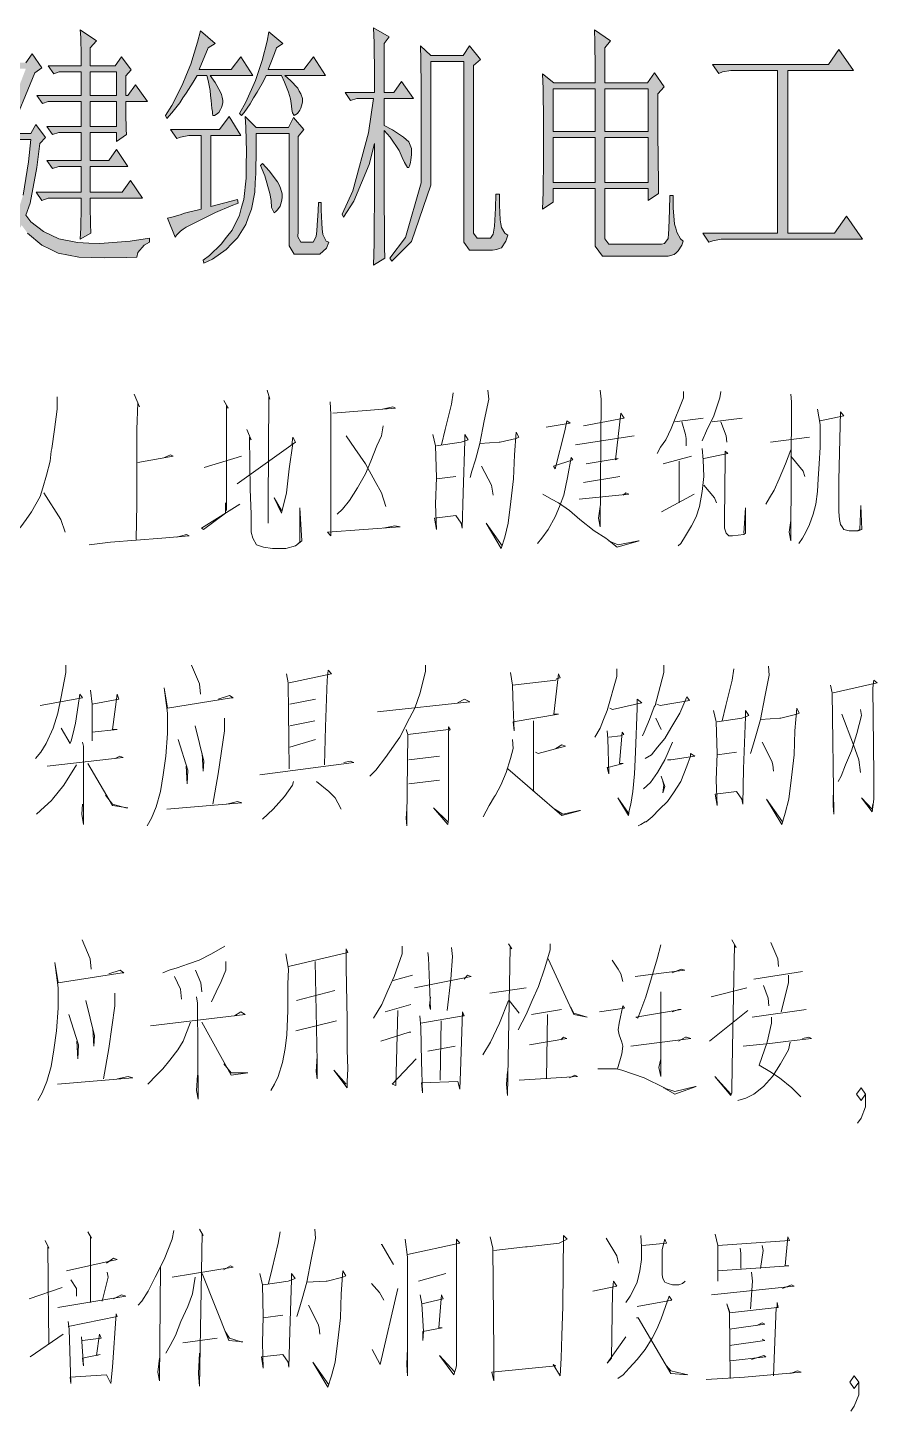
# Model space of a CAD drawing. Header units: millimetres. Extents: x 0 to 586, y 0 to 414.
# Drawn here: x 240.47 to 263.92, y 208.83 to 247.05 of the extents above; entities that cross this region are included whole.
import ezdxf

# ---------------------------------------------------------------- set-up
doc = ezdxf.new("R2010")
doc.units = ezdxf.units.MM

msp = doc.modelspace()

# ---------------------------------------------------------------- hatches: boundary and pattern name
h = msp.add_hatch(color=0)
h.paths.add_polyline_path([(243.17325, 245.004167), (243.17325, 244.686667), (243.183833, 244.235111), (243.194417, 244.097528), (242.922778, 243.9035), (242.922778, 244.150444), (242.192528, 244.150444), (242.192528, 243.381389), (242.711111, 243.381389), (242.922778, 243.684778), (243.233222, 243.215583), (242.192528, 243.215583), (242.192528, 242.499444), (243.078, 242.499444), (243.310833, 242.827528), (243.638917, 242.333639), (242.192528, 242.333639), (242.192528, 242.111389), (242.199583, 241.631611), (242.210167, 241.370556), (241.920889, 241.20475), (241.931472, 241.52225), (241.942056, 242.086694), (241.942056, 242.333639), (241.035417, 242.333639), (240.862556, 242.277194), (240.707333, 242.499444), (241.942056, 242.499444), (241.942056, 243.215583), (241.324694, 243.215583), (241.151833, 243.159139), (240.996611, 243.381389), (241.942056, 243.381389), (241.942056, 244.150444), (241.324694, 244.150444), (241.151833, 244.097528), (240.996611, 244.31625), (241.942056, 244.31625), (241.942056, 245.004167), (241.035417, 245.004167), (240.880194, 244.95125), (240.724972, 245.169972), (241.942056, 245.169972), (241.942056, 245.829667), (241.342333, 245.829667), (241.190639, 245.773222), (241.035417, 245.991944), (241.942056, 245.991944), (241.942056, 246.281222), (241.931472, 246.778639), (241.920889, 246.986778), (242.365389, 246.683389), (242.192528, 246.489361), (242.192528, 245.991944), (242.883972, 245.991944), (243.060361, 246.242417), (243.328472, 245.882583), (243.17325, 245.720306), (243.17325, 245.169972), (243.233222, 245.169972), (243.444889, 245.469833), (243.772972, 245.004167)])
h.paths.add_polyline_path([(242.192528, 245.004167), (242.192528, 244.31625), (242.922778, 244.31625), (242.922778, 245.004167)])
h.paths.add_polyline_path([(242.192528, 245.829667), (242.192528, 245.169972), (242.922778, 245.169972), (242.922778, 245.829667)])
h = msp.add_hatch(color=0)
h.dxf.hatch_style = 2
h.paths.add_polyline_path([(245.237, 246.962083), (245.642694, 246.605778), (245.448667, 246.492889), (245.198194, 245.889639), (246.083667, 245.889639), (246.355306, 246.245944), (246.683389, 245.723833), (245.508639, 245.723833), (245.642694, 245.533333), (245.794389, 245.26875), (245.815556, 245.201722), (245.833194, 245.131167), (245.854361, 245.035917), (245.854361, 245.007694), (245.854361, 244.979472), (245.833194, 244.898333), (245.815556, 244.841889), (245.794389, 244.788972), (245.741472, 244.704306), (245.709722, 244.679611), (245.674444, 244.651389), (245.621528, 244.623167), (245.603889, 244.623167), (245.582722, 244.623167), (245.565083, 244.679611), (245.565083, 244.732528), (245.5545, 244.817194), (245.529806, 245.035917), (245.515694, 245.1735), (245.501583, 245.311083), (245.448667, 245.58625), (245.409861, 245.723833), (245.14175, 245.723833), (245.035917, 245.543917), (244.841889, 245.237), (244.753694, 245.106472), (244.669028, 244.972417), (244.446778, 244.690194), (244.312722, 244.542028), (244.273917, 244.623167), (244.446778, 244.898333), (244.736056, 245.462778), (244.852472, 245.752056), (244.968889, 246.041333), (245.159389, 246.644583)])
h = msp.add_hatch(color=0)
h.dxf.hatch_style = 2
h.paths.add_polyline_path([(247.124361, 246.933861), (247.512417, 246.605778), (247.339556, 246.492889), (247.279583, 246.330611), (247.163167, 246.027222), (247.106722, 245.889639), (248.090972, 245.889639), (248.359083, 246.245944), (248.687167, 245.723833), (247.568861, 245.723833), (247.724083, 245.58625), (247.921639, 245.374583), (247.963972, 245.296972), (248.006306, 245.222889), (248.052167, 245.092361), (248.052167, 245.035917), (248.052167, 244.993583), (248.027472, 244.891278), (248.002778, 244.827778), (247.978083, 244.767806), (247.911056, 244.679611), (247.868722, 244.651389), (247.826389, 244.623167), (247.773472, 244.690194), (247.762889, 244.788972), (247.752306, 244.884222), (247.720556, 245.07825), (247.695861, 245.1735), (247.671167, 245.26875), (247.558278, 245.543917), (247.473611, 245.723833), (247.050278, 245.723833), (246.972667, 245.572139), (246.799806, 245.261694), (246.701028, 245.106472), (246.605778, 244.947722), (246.4435, 244.704306), (246.372944, 244.623167), (246.3165, 244.679611), (246.489361, 244.993583), (246.753944, 245.58625), (246.845667, 245.861417), (246.937389, 246.136583), (247.0785, 246.672806)])
h = msp.add_hatch(color=0)
h.dxf.hatch_style = 2
h.paths.add_polyline_path([(250.306417, 244.206889), (250.306417, 242.746389), (250.317, 240.986028), (250.324056, 240.682639), (250.017139, 240.488611), (250.027722, 241.095389), (250.038306, 242.774611), (250.038306, 243.850583), (249.893667, 243.272028), (249.466806, 242.2525), (249.188111, 241.811528), (249.149306, 241.892667), (249.438583, 242.541778), (249.8725, 244.139861), (250.017139, 245.088833), (249.555, 245.088833), (249.382139, 245.032389), (249.226917, 245.254639), (250.038306, 245.254639), (250.038306, 245.734417), (250.027722, 246.630472), (250.017139, 247.04675), (250.440472, 246.796278), (250.306417, 246.605778), (250.306417, 245.254639), (250.578056, 245.254639), (250.789722, 245.558028), (251.117806, 245.088833), (250.306417, 245.088833), (250.306417, 244.344472), (250.53925, 244.221), (250.842639, 244.026972), (250.913194, 243.959944), (250.987278, 243.889389), (251.057833, 243.713), (251.057833, 243.600111), (251.057833, 243.533083), (251.043722, 243.3955), (251.029611, 243.324944), (251.0155, 243.257917), (250.990806, 243.187361), (250.980222, 243.187361), (250.952, 243.187361), (250.863806, 243.324944), (250.807361, 243.462528), (250.722694, 243.656556), (250.468694, 244.026972)])
h = msp.add_hatch(color=0)
h.paths.add_polyline_path([(256.12725, 245.526278), (256.12725, 245.924917), (256.116667, 246.655167), (256.109611, 246.986778), (256.550583, 246.683389), (256.398889, 246.489361), (256.398889, 245.526278), (257.573639, 245.526278), (257.767667, 245.801444), (258.035778, 245.413389), (257.862917, 245.222889), (257.862917, 244.122222), (257.8735, 242.746389), (257.880556, 242.471222), (257.591278, 242.277194), (257.591278, 242.608806), (256.398889, 242.608806), (256.398889, 241.370556), (256.398889, 241.218861), (256.511778, 241.067167), (256.628194, 241.067167), (257.958167, 241.067167), (258.046361, 241.081278), (258.141611, 241.225917), (258.152194, 241.356444), (258.162778, 241.486972), (258.180417, 242.016139), (258.191, 242.414778), (258.28625, 242.414778), (258.28625, 242.072583), (258.321528, 241.6175), (258.353278, 241.508139), (258.388556, 241.39525), (258.487333, 241.218861), (258.557889, 241.148306), (258.519083, 241.038944), (258.420306, 240.880194), (258.363861, 240.830806), (258.307417, 240.784944), (258.141611, 240.735556), (258.035778, 240.735556), (256.532944, 240.735556), (256.328333, 240.735556), (256.12725, 241.010722), (256.12725, 241.285889), (256.12725, 242.608806), (254.970139, 242.608806), (254.970139, 242.224278), (254.680861, 242.03025), (254.691444, 242.499444), (254.702028, 243.462528), (254.702028, 243.956417), (254.702028, 244.450306), (254.691444, 245.360472), (254.680861, 245.773222), (254.991306, 245.526278)])
h.paths.add_polyline_path([(256.398889, 244.012861), (256.398889, 242.774611), (257.591278, 242.774611), (257.591278, 244.012861)])
h.paths.add_polyline_path([(254.970139, 244.012861), (254.970139, 242.774611), (256.12725, 242.774611), (256.12725, 244.012861)])
h.paths.add_polyline_path([(256.398889, 245.360472), (256.398889, 244.178667), (257.591278, 244.178667), (257.591278, 245.360472)])
h.paths.add_polyline_path([(254.970139, 245.360472), (254.970139, 244.178667), (256.12725, 244.178667), (256.12725, 245.360472)])
h = msp.add_hatch(color=0)
h.dxf.hatch_style = 2
h.paths.add_polyline_path([(251.597583, 246.108361), (251.597583, 243.713), (251.597583, 242.693472), (251.057833, 241.137722), (250.518083, 240.597972), (250.461639, 240.682639), (250.895556, 241.247083), (251.329472, 242.7605), (251.329472, 243.713), (251.329472, 245.035917), (251.329472, 245.406333), (251.318889, 246.164806), (251.308306, 246.549333), (251.597583, 246.274167), (252.483056, 246.274167), (252.659444, 246.549333), (252.966361, 246.164806), (252.772333, 245.999), (252.772333, 241.508139), (252.772333, 241.370556), (252.871111, 241.232972), (252.966361, 241.232972), (253.199194, 241.232972), (253.245056, 241.232972), (253.312083, 241.342333), (253.33325, 241.455222), (253.350889, 241.564583), (253.382639, 242.058472), (253.389694, 242.446528), (253.488472, 242.446528), (253.488472, 242.143139), (253.506111, 241.737444), (253.52375, 241.631611), (253.544917, 241.529306), (253.640167, 241.370556), (253.717778, 241.317639), (253.661333, 241.151833), (253.541389, 240.964861), (253.477889, 240.943694), (253.414389, 240.922528), (253.294444, 240.904889), (253.238, 240.904889), (252.832306, 240.904889), (252.6665, 240.904889), (252.504222, 241.123611), (252.504222, 241.342333), (252.504222, 246.108361)])
h = msp.add_hatch(color=0)
h.dxf.hatch_style = 2
h.paths.add_polyline_path([(240.802583, 243.850583), (240.724972, 243.187361), (240.534472, 242.199583), (240.418056, 241.867972), (240.552111, 241.688056), (240.901361, 241.412889), (241.113028, 241.317639), (241.324694, 241.218861), (241.843278, 241.1095), (242.153722, 241.095389), (242.460639, 241.081278), (243.30025, 241.151833), (243.829417, 241.232972), (243.829417, 241.123611), (243.684778, 241.042472), (243.511917, 240.834333), (243.483694, 240.710861), (243.205, 240.69675), (242.577056, 240.689694), (242.231333, 240.69675), (241.882083, 240.703806), (241.310583, 240.820222), (241.084806, 240.933111), (240.8555, 241.042472), (240.467444, 241.370556), (240.301639, 241.592806), (240.157, 241.33175), (239.705444, 240.820222), (239.395, 240.573278), (239.359722, 240.654417), (239.599611, 240.890778), (240.005306, 241.469333), (240.167583, 241.811528), (240.012361, 242.129028), (239.783056, 242.831056), (239.705444, 243.215583), (239.783056, 243.272028), (239.878306, 242.940417), (240.111139, 242.361861), (240.245194, 242.114917), (240.340444, 242.418306), (240.495667, 243.339056), (240.552111, 243.959944), (239.955917, 243.959944), (239.800694, 243.713), (239.550222, 244.069306), (239.761889, 244.206889), (240.418056, 245.910806), (239.74425, 245.910806), (239.571389, 245.857889), (239.416167, 246.076611), (240.418056, 246.076611), (240.590917, 246.323556), (240.862556, 245.939028), (240.668528, 245.801444), (239.973556, 244.12575), (240.552111, 244.12575), (240.689694, 244.372694), (240.957806, 244.016389)])
h = msp.add_hatch(color=0)
h.dxf.hatch_style = 2
h.paths.add_polyline_path([(259.36575, 246.027222), (262.565444, 246.027222), (262.854722, 246.439972), (263.260417, 245.861417), (261.447139, 245.861417), (261.447139, 241.370556), (262.738306, 241.370556), (263.066389, 241.836222), (263.510889, 241.20475), (259.732639, 241.20475), (259.605639, 241.20475), (259.376333, 241.162417), (259.2705, 241.120083), (259.097639, 241.370556), (261.157861, 241.370556), (261.157861, 245.861417), (260.00075, 245.861417), (259.877278, 245.861417), (259.644444, 245.822611), (259.538611, 245.780278)])
h = msp.add_hatch(color=0)
h.dxf.hatch_style = 2
h.paths.add_polyline_path([(244.407972, 244.235111), (245.759111, 244.235111), (246.027222, 244.591417), (246.355306, 244.069306), (245.526278, 244.069306), (245.526278, 242.111389), (246.260056, 242.305417), (246.277694, 242.196056), (246.083667, 242.1255), (245.64975, 241.942056), (245.409861, 241.825639), (245.169972, 241.705694), (244.845417, 241.536361), (244.764278, 241.479917), (244.683139, 241.423472), (244.573778, 241.314111), (244.542028, 241.261194), (244.330361, 241.783306), (244.446778, 241.811528), (244.679611, 241.878556), (244.7925, 241.920889), (244.908917, 241.949111), (245.14175, 242.002028), (245.254639, 242.03025), (245.254639, 244.069306), (245.042972, 244.069306), (244.9195, 244.069306), (244.686667, 244.026972), (244.580833, 243.984639)])
h = msp.add_hatch(color=0)
h.dxf.hatch_style = 2
h.paths.add_polyline_path([(245.314611, 240.626194), (245.487472, 240.749667), (245.812028, 241.067167), (245.960194, 241.257667), (246.108361, 241.451694), (246.3165, 241.864444), (246.372944, 242.086694), (246.432917, 242.305417), (246.496417, 242.891028), (246.499944, 243.254389), (246.503472, 243.621278), (246.489361, 244.288028), (246.471722, 244.591417), (246.778639, 244.288028), (247.664111, 244.288028), (247.801694, 244.563194), (248.090972, 244.231583), (247.93575, 244.041083), (247.93575, 241.423472), (247.925167, 241.271778), (248.002778, 241.120083), (248.090972, 241.120083), (248.281472, 241.120083), (248.3485, 241.120083), (248.433167, 241.278833), (248.447278, 241.437583), (248.461389, 241.596333), (248.486083, 241.987917), (248.493139, 242.22075), (248.57075, 242.22075), (248.57075, 242.016139), (248.584861, 241.64925), (248.598972, 241.4905), (248.616611, 241.335278), (248.708333, 241.148306), (248.782417, 241.120083), (248.715389, 240.954278), (248.531944, 240.788472), (248.419056, 240.788472), (247.953389, 240.788472), (247.819333, 240.788472), (247.685278, 241.024833), (247.685278, 241.257667), (247.685278, 244.122222), (246.778639, 244.122222), (246.778639, 243.695361), (246.764528, 243.0145), (246.750417, 242.7605), (246.736306, 242.5065), (246.644583, 242.037306), (246.566972, 241.822111), (246.489361, 241.610444), (246.260056, 241.240028), (246.104833, 241.081278), (245.949611, 240.922528), (245.565083, 240.654417), (245.33225, 240.545056)])
h = msp.add_hatch(color=0)
h.dxf.hatch_style = 2
h.paths.add_polyline_path([(246.9515, 243.296722), (247.134944, 243.088583), (247.360722, 242.79225), (247.406583, 242.704056), (247.448917, 242.615861), (247.49125, 242.457111), (247.49125, 242.386556), (247.49125, 242.344222), (247.473611, 242.241917), (247.452444, 242.181944), (247.434806, 242.118444), (247.367778, 242.016139), (247.318389, 241.973806), (247.269, 241.931472), (247.201972, 242.083167), (247.184333, 242.277194), (247.156111, 242.471222), (247.011472, 242.951), (246.895056, 243.240278)])

# ---------------------------------------------------------------- linework, layer by layer
at = {"color": 0, "lineweight": 0}
for points in [[(243.17325, 245.004167), (243.17325, 244.686667), (243.183833, 244.235111), (243.194417, 244.097528), (242.922778, 243.9035), (242.922778, 244.150444), (242.192528, 244.150444), (242.192528, 243.381389), (242.711111, 243.381389), (242.922778, 243.684778), (243.233222, 243.215583), (242.192528, 243.215583), (242.192528, 242.499444), (243.078, 242.499444), (243.310833, 242.827528), (243.638917, 242.333639), (242.192528, 242.333639), (242.192528, 242.111389), (242.199583, 241.631611), (242.210167, 241.370556), (241.920889, 241.20475), (241.931472, 241.52225), (241.942056, 242.086694), (241.942056, 242.333639), (241.035417, 242.333639), (240.862556, 242.277194), (240.707333, 242.499444), (241.942056, 242.499444), (241.942056, 243.215583), (241.324694, 243.215583), (241.151833, 243.159139), (240.996611, 243.381389), (241.942056, 243.381389), (241.942056, 244.150444), (241.324694, 244.150444), (241.151833, 244.097528), (240.996611, 244.31625), (241.942056, 244.31625), (241.942056, 245.004167), (241.035417, 245.004167), (240.880194, 244.95125), (240.724972, 245.169972), (241.942056, 245.169972), (241.942056, 245.829667), (241.342333, 245.829667), (241.190639, 245.773222), (241.035417, 245.991944), (241.942056, 245.991944), (241.942056, 246.281222), (241.931472, 246.778639), (241.920889, 246.986778), (242.365389, 246.683389), (242.192528, 246.489361), (242.192528, 245.991944), (242.883972, 245.991944), (243.060361, 246.242417), (243.328472, 245.882583), (243.17325, 245.720306), (243.17325, 245.169972), (243.233222, 245.169972), (243.444889, 245.469833), (243.772972, 245.004167)], [(245.237, 246.962083), (245.642694, 246.605778), (245.448667, 246.492889), (245.198194, 245.889639), (246.083667, 245.889639), (246.355306, 246.245944), (246.683389, 245.723833), (245.508639, 245.723833), (245.642694, 245.533333), (245.794389, 245.26875), (245.815556, 245.201722), (245.833194, 245.131167), (245.854361, 245.035917), (245.854361, 245.007694), (245.854361, 244.979472), (245.833194, 244.898333), (245.815556, 244.841889), (245.794389, 244.788972), (245.741472, 244.704306), (245.709722, 244.679611), (245.674444, 244.651389), (245.621528, 244.623167), (245.603889, 244.623167), (245.582722, 244.623167), (245.565083, 244.679611), (245.565083, 244.732528), (245.5545, 244.817194), (245.529806, 245.035917), (245.515694, 245.1735), (245.501583, 245.311083), (245.448667, 245.58625), (245.409861, 245.723833), (245.14175, 245.723833), (245.035917, 245.543917), (244.841889, 245.237), (244.753694, 245.106472), (244.669028, 244.972417), (244.446778, 244.690194), (244.312722, 244.542028), (244.273917, 244.623167), (244.446778, 244.898333), (244.736056, 245.462778), (244.852472, 245.752056), (244.968889, 246.041333), (245.159389, 246.644583)], [(247.124361, 246.933861), (247.512417, 246.605778), (247.339556, 246.492889), (247.279583, 246.330611), (247.163167, 246.027222), (247.106722, 245.889639), (248.090972, 245.889639), (248.359083, 246.245944), (248.687167, 245.723833), (247.568861, 245.723833), (247.724083, 245.58625), (247.921639, 245.374583), (247.963972, 245.296972), (248.006306, 245.222889), (248.052167, 245.092361), (248.052167, 245.035917), (248.052167, 244.993583), (248.027472, 244.891278), (248.002778, 244.827778), (247.978083, 244.767806), (247.911056, 244.679611), (247.868722, 244.651389), (247.826389, 244.623167), (247.773472, 244.690194), (247.762889, 244.788972), (247.752306, 244.884222), (247.720556, 245.07825), (247.695861, 245.1735), (247.671167, 245.26875), (247.558278, 245.543917), (247.473611, 245.723833), (247.050278, 245.723833), (246.972667, 245.572139), (246.799806, 245.261694), (246.701028, 245.106472), (246.605778, 244.947722), (246.4435, 244.704306), (246.372944, 244.623167), (246.3165, 244.679611), (246.489361, 244.993583), (246.753944, 245.58625), (246.845667, 245.861417), (246.937389, 246.136583), (247.0785, 246.672806)], [(250.306417, 244.206889), (250.306417, 242.746389), (250.317, 240.986028), (250.324056, 240.682639), (250.017139, 240.488611), (250.027722, 241.095389), (250.038306, 242.774611), (250.038306, 243.850583), (249.893667, 243.272028), (249.466806, 242.2525), (249.188111, 241.811528), (249.149306, 241.892667), (249.438583, 242.541778), (249.8725, 244.139861), (250.017139, 245.088833), (249.555, 245.088833), (249.382139, 245.032389), (249.226917, 245.254639), (250.038306, 245.254639), (250.038306, 245.734417), (250.027722, 246.630472), (250.017139, 247.04675), (250.440472, 246.796278), (250.306417, 246.605778), (250.306417, 245.254639), (250.578056, 245.254639), (250.789722, 245.558028), (251.117806, 245.088833), (250.306417, 245.088833), (250.306417, 244.344472), (250.53925, 244.221), (250.842639, 244.026972), (250.913194, 243.959944), (250.987278, 243.889389), (251.057833, 243.713), (251.057833, 243.600111), (251.057833, 243.533083), (251.043722, 243.3955), (251.029611, 243.324944), (251.0155, 243.257917), (250.990806, 243.187361), (250.980222, 243.187361), (250.952, 243.187361), (250.863806, 243.324944), (250.807361, 243.462528), (250.722694, 243.656556), (250.468694, 244.026972)], [(256.12725, 245.526278), (256.12725, 245.924917), (256.116667, 246.655167), (256.109611, 246.986778), (256.550583, 246.683389), (256.398889, 246.489361), (256.398889, 245.526278), (257.573639, 245.526278), (257.767667, 245.801444), (258.035778, 245.413389), (257.862917, 245.222889), (257.862917, 244.122222), (257.8735, 242.746389), (257.880556, 242.471222), (257.591278, 242.277194), (257.591278, 242.608806), (256.398889, 242.608806), (256.398889, 241.370556), (256.398889, 241.218861), (256.511778, 241.067167), (256.628194, 241.067167), (257.958167, 241.067167), (258.046361, 241.081278), (258.141611, 241.225917), (258.152194, 241.356444), (258.162778, 241.486972), (258.180417, 242.016139), (258.191, 242.414778), (258.28625, 242.414778), (258.28625, 242.072583), (258.321528, 241.6175), (258.353278, 241.508139), (258.388556, 241.39525), (258.487333, 241.218861), (258.557889, 241.148306), (258.519083, 241.038944), (258.420306, 240.880194), (258.363861, 240.830806), (258.307417, 240.784944), (258.141611, 240.735556), (258.035778, 240.735556), (256.532944, 240.735556), (256.328333, 240.735556), (256.12725, 241.010722), (256.12725, 241.285889), (256.12725, 242.608806), (254.970139, 242.608806), (254.970139, 242.224278), (254.680861, 242.03025), (254.691444, 242.499444), (254.702028, 243.462528), (254.702028, 243.956417), (254.702028, 244.450306), (254.691444, 245.360472), (254.680861, 245.773222), (254.991306, 245.526278)], [(251.597583, 246.108361), (251.597583, 243.713), (251.597583, 242.693472), (251.057833, 241.137722), (250.518083, 240.597972), (250.461639, 240.682639), (250.895556, 241.247083), (251.329472, 242.7605), (251.329472, 243.713), (251.329472, 245.035917), (251.329472, 245.406333), (251.318889, 246.164806), (251.308306, 246.549333), (251.597583, 246.274167), (252.483056, 246.274167), (252.659444, 246.549333), (252.966361, 246.164806), (252.772333, 245.999), (252.772333, 241.508139), (252.772333, 241.370556), (252.871111, 241.232972), (252.966361, 241.232972), (253.199194, 241.232972), (253.245056, 241.232972), (253.312083, 241.342333), (253.33325, 241.455222), (253.350889, 241.564583), (253.382639, 242.058472), (253.389694, 242.446528), (253.488472, 242.446528), (253.488472, 242.143139), (253.506111, 241.737444), (253.52375, 241.631611), (253.544917, 241.529306), (253.640167, 241.370556), (253.717778, 241.317639), (253.661333, 241.151833), (253.541389, 240.964861), (253.477889, 240.943694), (253.414389, 240.922528), (253.294444, 240.904889), (253.238, 240.904889), (252.832306, 240.904889), (252.6665, 240.904889), (252.504222, 241.123611), (252.504222, 241.342333), (252.504222, 246.108361)], [(259.36575, 246.027222), (262.565444, 246.027222), (262.854722, 246.439972), (263.260417, 245.861417), (261.447139, 245.861417), (261.447139, 241.370556), (262.738306, 241.370556), (263.066389, 241.836222), (263.510889, 241.20475), (259.732639, 241.20475), (259.605639, 241.20475), (259.376333, 241.162417), (259.2705, 241.120083), (259.097639, 241.370556), (261.157861, 241.370556), (261.157861, 245.861417), (260.00075, 245.861417), (259.877278, 245.861417), (259.644444, 245.822611), (259.538611, 245.780278)], [(242.192528, 245.829667), (242.192528, 245.169972), (242.922778, 245.169972), (242.922778, 245.829667)], [(254.970139, 245.360472), (254.970139, 244.178667), (256.12725, 244.178667), (256.12725, 245.360472)], [(256.398889, 245.360472), (256.398889, 244.178667), (257.591278, 244.178667), (257.591278, 245.360472)], [(242.192528, 245.004167), (242.192528, 244.31625), (242.922778, 244.31625), (242.922778, 245.004167)], [(244.407972, 244.235111), (245.759111, 244.235111), (246.027222, 244.591417), (246.355306, 244.069306), (245.526278, 244.069306), (245.526278, 242.111389), (246.260056, 242.305417), (246.277694, 242.196056), (246.083667, 242.1255), (245.64975, 241.942056), (245.409861, 241.825639), (245.169972, 241.705694), (244.845417, 241.536361), (244.764278, 241.479917), (244.683139, 241.423472), (244.573778, 241.314111), (244.542028, 241.261194), (244.330361, 241.783306), (244.446778, 241.811528), (244.679611, 241.878556), (244.7925, 241.920889), (244.908917, 241.949111), (245.14175, 242.002028), (245.254639, 242.03025), (245.254639, 244.069306), (245.042972, 244.069306), (244.9195, 244.069306), (244.686667, 244.026972), (244.580833, 243.984639)], [(245.314611, 240.626194), (245.487472, 240.749667), (245.812028, 241.067167), (245.960194, 241.257667), (246.108361, 241.451694), (246.3165, 241.864444), (246.372944, 242.086694), (246.432917, 242.305417), (246.496417, 242.891028), (246.499944, 243.254389), (246.503472, 243.621278), (246.489361, 244.288028), (246.471722, 244.591417), (246.778639, 244.288028), (247.664111, 244.288028), (247.801694, 244.563194), (248.090972, 244.231583), (247.93575, 244.041083), (247.93575, 241.423472), (247.925167, 241.271778), (248.002778, 241.120083), (248.090972, 241.120083), (248.281472, 241.120083), (248.3485, 241.120083), (248.433167, 241.278833), (248.447278, 241.437583), (248.461389, 241.596333), (248.486083, 241.987917), (248.493139, 242.22075), (248.57075, 242.22075), (248.57075, 242.016139), (248.584861, 241.64925), (248.598972, 241.4905), (248.616611, 241.335278), (248.708333, 241.148306), (248.782417, 241.120083), (248.715389, 240.954278), (248.531944, 240.788472), (248.419056, 240.788472), (247.953389, 240.788472), (247.819333, 240.788472), (247.685278, 241.024833), (247.685278, 241.257667), (247.685278, 244.122222), (246.778639, 244.122222), (246.778639, 243.695361), (246.764528, 243.0145), (246.750417, 242.7605), (246.736306, 242.5065), (246.644583, 242.037306), (246.566972, 241.822111), (246.489361, 241.610444), (246.260056, 241.240028), (246.104833, 241.081278), (245.949611, 240.922528), (245.565083, 240.654417), (245.33225, 240.545056)], [(254.970139, 244.012861), (254.970139, 242.774611), (256.12725, 242.774611), (256.12725, 244.012861)], [(256.398889, 244.012861), (256.398889, 242.774611), (257.591278, 242.774611), (257.591278, 244.012861)], [(246.9515, 243.296722), (247.134944, 243.088583), (247.360722, 242.79225), (247.406583, 242.704056), (247.448917, 242.615861), (247.49125, 242.457111), (247.49125, 242.386556), (247.49125, 242.344222), (247.473611, 242.241917), (247.452444, 242.181944), (247.434806, 242.118444), (247.367778, 242.016139), (247.318389, 241.973806), (247.269, 241.931472), (247.201972, 242.083167), (247.184333, 242.277194), (247.156111, 242.471222), (247.011472, 242.951), (246.895056, 243.240278)]]:
    msp.add_lwpolyline(points, close=True, dxfattribs=at)
for points in [[(240.418056, 246.076611), (240.590917, 246.323556), (240.862556, 245.939028), (240.668528, 245.801444), (239.973556, 244.12575), (240.552111, 244.12575), (240.689694, 244.372694), (240.957806, 244.016389), (240.802583, 243.850583), (240.724972, 243.187361), (240.534472, 242.199583), (240.418056, 241.867972), (240.552111, 241.688056), (240.901361, 241.412889), (241.113028, 241.317639), (241.324694, 241.218861), (241.843278, 241.1095), (242.153722, 241.095389), (242.460639, 241.081278), (243.30025, 241.151833), (243.829417, 241.232972), (243.829417, 241.123611), (243.684778, 241.042472), (243.511917, 240.834333), (243.483694, 240.710861), (243.205, 240.69675), (242.577056, 240.689694), (242.231333, 240.69675), (241.882083, 240.703806), (241.310583, 240.820222), (241.084806, 240.933111), (240.8555, 241.042472), (240.467444, 241.370556)], [(240.340444, 242.418306), (240.495667, 243.339056), (240.552111, 243.959944), (239.955917, 243.959944)], [(247.0785, 237.031389), (247.152583, 236.784444), (247.127889, 236.855), (247.103194, 233.884611), (247.103194, 233.3625), (247.103194, 233.782306)], [(252.214944, 236.960833), (252.165556, 236.646861), (251.992694, 235.948361), (251.893917, 235.528556)], [(253.167444, 237.031389), (253.192139, 236.784444), (253.068667, 236.191778), (252.945194, 235.563833), (252.82525, 235.10875), (252.726472, 234.794778), (252.677083, 234.618389)], [(256.271889, 237.031389), (256.296583, 236.784444), (256.271889, 233.256667), (256.2225, 233.500083), (256.271889, 233.817583)], [(258.572, 236.996111), (258.572, 236.819722), (258.229806, 235.980111), (258.081639, 235.666139), (257.937, 235.458), (257.838222, 235.281611)], [(259.598583, 236.996111), (259.573889, 236.819722), (259.401028, 236.329361), (259.207, 235.913083), (259.083528, 235.630861)], [(241.282361, 236.855), (241.282361, 236.576306), (241.282361, 236.50575), (241.208278, 235.948361), (241.134194, 235.422722), (241.113028, 235.352167), (241.088333, 235.073472), (240.989556, 234.688944), (240.890778, 234.339694), (240.816694, 234.096278), (240.69675, 233.884611), (240.573278, 233.676472), (240.425111, 233.464806), (240.280472, 233.256667), (240.132306, 233.115556), (239.962972, 232.977972), (239.8395, 232.836861)], [(243.409611, 236.925556), (243.557778, 236.576306), (243.508389, 236.682139), (243.483694, 235.948361), (243.483694, 233.884611), (243.459, 232.907417)], [(245.879056, 236.749167), (246.002528, 236.541028), (245.953139, 236.611583), (245.953139, 233.71175), (245.928444, 233.919889), (245.928444, 233.641194), (245.318139, 233.186111), (245.26875, 233.221389), (246.320028, 233.884611)], [(248.814167, 236.713889), (248.838861, 236.364639), (248.838861, 233.01325), (248.740083, 233.115556), (250.747389, 233.256667), (250.599222, 233.291944), (250.281722, 233.221389)], [(248.88825, 236.399917), (250.623917, 236.541028), (250.549833, 236.576306), (250.257028, 236.50575)], [(261.531806, 236.925556), (261.552972, 236.713889), (261.531806, 232.872139), (261.482417, 233.115556), (261.531806, 233.433056)], [(254.779639, 236.015389), (255.442861, 236.121222), (255.344083, 236.191778), (255.294694, 235.913083), (255.026583, 234.865333), (254.977194, 234.932361), (255.513417, 235.10875), (255.464028, 235.179306), (255.368778, 234.618389), (255.27, 234.131556), (255.146528, 233.817583), (255.026583, 233.535361), (254.829028, 233.186111), (254.659694, 232.942694), (254.536222, 232.801583)], [(255.80975, 236.050667), (256.931583, 236.262333), (256.836333, 236.399917), (256.688167, 235.10875), (256.76225, 235.144028), (255.880306, 235.002917)], [(258.325056, 236.1565), (259.108222, 236.262333)], [(259.355167, 236.1565), (260.184194, 236.262333)], [(262.265583, 236.50575), (262.336139, 236.085944), (262.336139, 235.458), (262.311444, 235.002917), (262.28675, 234.583111), (262.265583, 234.233861), (262.216194, 233.884611), (262.142111, 233.605917), (262.043333, 233.327222), (261.944556, 233.115556), (261.849306, 232.942694), (261.750528, 232.801583)], [(262.336139, 236.191778), (262.995833, 236.329361), (262.900583, 236.435194), (262.851194, 234.547833), (262.851194, 234.131556), (262.851194, 233.676472), (262.875889, 233.464806), (262.900583, 233.327222), (262.949972, 233.256667), (262.995833, 233.186111), (263.144, 233.150833), (263.387417, 233.150833), (263.486194, 233.186111), (263.4615, 233.849333), (263.436806, 233.186111), (263.362722, 233.150833)], [(246.514056, 235.948361), (246.637528, 235.666139), (246.588139, 235.736694), (246.612833, 234.304417), (246.637528, 233.605917), (246.637528, 233.115556), (246.686917, 232.942694), (246.785694, 232.766306), (246.979722, 232.699278), (247.223139, 232.664), (247.590028, 232.664), (247.861667, 232.734556), (248.031, 232.872139), (247.981611, 233.782306), (247.981611, 232.836861), (247.932222, 232.801583)], [(250.281722, 236.050667), (250.232333, 235.771972), (250.108861, 235.493278), (249.939528, 235.073472), (249.791361, 234.724222), (249.572639, 234.339694), (249.353917, 233.990444), (249.156361, 233.747028), (249.008194, 233.605917)], [(251.6505, 235.80725), (251.724583, 235.493278), (251.749278, 234.618389), (251.724583, 233.884611), (251.749278, 233.186111), (251.699889, 233.500083), (252.2855, 233.570639), (252.433667, 233.3625), (252.458361, 233.221389), (252.483056, 234.198583), (252.532444, 235.630861), (252.532444, 235.80725), (252.627694, 235.666139), (252.433667, 235.599111), (251.749278, 235.493278)], [(252.945194, 235.563833), (253.484944, 235.599111), (253.509639, 235.599111), (253.950611, 235.701417), (254.021167, 235.736694), (253.950611, 235.877806), (253.901222, 235.249861), (253.876528, 234.583111), (253.802444, 233.955167), (253.728361, 233.3625), (253.633111, 232.977972), (253.534333, 232.664), (253.118056, 233.3625), (253.559028, 232.734556)], [(258.522611, 236.1565), (258.621389, 235.80725), (258.646083, 235.701417), (258.646083, 235.493278)], [(259.598583, 236.1565), (259.74675, 235.771972), (259.767917, 235.599111)], [(246.245944, 234.445528), (247.861667, 235.599111), (247.787583, 235.736694), (247.762889, 235.528556), (247.787583, 235.563833), (247.688806, 234.865333), (247.614722, 234.198583), (247.494778, 233.71175), (247.470083, 233.641194), (247.272528, 234.061), (247.470083, 233.71175)], [(249.255139, 235.771972), (249.498556, 235.422722), (249.791361, 235.002917), (250.063, 234.516083), (250.232333, 234.198583), (250.355806, 233.817583)], [(255.5875, 235.528556), (257.203222, 235.771972)], [(259.083528, 235.422722), (259.108222, 235.10875), (259.132917, 234.653667), (259.083528, 234.233861), (259.012972, 233.817583), (258.914194, 233.535361), (258.790722, 233.291944), (258.621389, 233.01325), (258.497917, 232.801583), (258.423833, 232.734556)], [(260.967361, 235.599111), (262.043333, 235.736694)], [(243.508389, 235.038194), (244.485583, 235.214583), (244.4115, 235.249861), (244.242167, 235.179306)], [(245.342833, 234.897083), (246.369417, 235.214583)], [(258.007556, 235.002917), (258.790722, 235.214583)], [(258.448528, 235.073472), (258.448528, 233.919889)], [(259.132917, 235.144028), (259.792611, 235.281611), (259.722056, 235.352167), (259.722056, 235.144028), (259.697361, 233.464806), (259.697361, 233.221389), (259.74675, 233.083806), (259.817306, 233.01325), (259.916083, 233.01325), (260.233583, 233.048528), (260.282972, 233.083806), (260.282972, 233.782306), (260.233583, 233.083806)], [(261.531806, 235.387444), (261.383639, 235.002917), (261.210778, 234.583111), (261.066139, 234.269139), (260.942667, 234.061), (260.843889, 233.884611)], [(261.531806, 235.214583), (261.874, 234.794778), (261.919861, 234.653667)], [(251.749278, 234.583111), (252.2855, 234.653667)], [(252.994583, 234.932361), (253.266222, 234.41025), (253.290917, 234.304417), (253.312083, 234.131556)], [(255.80975, 234.480806), (256.811639, 234.653667)], [(259.132917, 234.41025), (259.425722, 234.061), (259.475111, 233.919889)], [(241.501083, 233.115556), (241.381139, 233.464806), (240.915472, 234.198583)], [(254.684389, 234.166833), (254.927806, 234.025722), (255.121833, 233.919889), (255.418167, 233.71175), (255.710972, 233.464806), (256.102556, 233.150833), (256.420056, 232.942694), (256.469444, 232.907417), (256.737556, 232.699278), (257.347861, 232.872139), (257.323167, 232.872139), (256.76225, 232.766306), (256.494139, 232.872139)], [(255.686278, 234.025722), (257.055056, 234.166833), (256.980972, 234.198583), (256.906889, 234.131556)], [(257.961694, 233.676472), (258.864806, 234.166833)], [(242.164306, 232.766306), (242.749917, 232.836861), (244.168083, 232.942694), (244.926556, 233.01325), (244.852472, 233.048528), (244.584361, 232.977972)], [(241.518722, 229.443139), (241.518722, 229.235), (241.39525, 228.56825), (241.3, 228.116694), (241.176528, 227.696889), (240.978972, 227.277083), (240.834333, 227.033667), (240.686167, 226.857278)], [(244.990056, 229.443139), (245.212306, 228.921028), (245.237, 228.638806)], [(247.68175, 228.952778), (248.852972, 229.199722), (248.757722, 229.302028), (248.733028, 229.023333), (248.683639, 227.732167), (248.658944, 226.684417)], [(251.445889, 229.443139), (251.445889, 229.270278), (251.30125, 228.674083), (251.153083, 228.254278), (251.004917, 227.975583), (250.736806, 227.453472), (250.345222, 226.892556), (250.077111, 226.543306), (249.907778, 226.370444)], [(256.726972, 229.337306), (256.726972, 229.129167), (256.458861, 228.18725), (256.360083, 227.940306), (256.264833, 227.696889), (256.116667, 227.453472)], [(258.025194, 229.443139), (258.025194, 229.235), (257.877028, 228.674083), (257.781778, 228.324833), (257.757083, 228.289556), (257.633611, 227.940306), (257.485444, 227.591056), (257.436056, 227.48875)], [(259.954889, 229.337306), (259.909028, 229.023333), (259.736167, 228.324833), (259.637389, 227.905028)], [(260.910917, 229.407861), (260.935611, 229.164444), (260.812139, 228.56825), (260.688667, 227.940306), (260.568722, 227.48875), (260.469944, 227.17125), (260.420556, 226.998389)], [(247.607667, 229.199722), (247.657056, 228.952778), (247.68175, 226.578583)], [(253.795389, 229.235), (253.844778, 228.88575), (253.865944, 228.289556), (253.890639, 227.626333), (253.865944, 227.86975), (255.114778, 228.081417), (254.991306, 228.081417), (255.114778, 229.199722), (255.164167, 229.093889), (255.065389, 229.058611), (255.040694, 229.023333), (253.844778, 228.88575)], [(262.695972, 228.674083), (263.916583, 228.952778), (263.821333, 229.023333), (263.796639, 228.815194), (263.821333, 226.405722), (263.821333, 226.299889), (263.821333, 226.088222), (263.821333, 225.738972), (263.796639, 225.530833), (263.771944, 225.389722), (263.479139, 225.77425), (263.771944, 225.460278), (263.796639, 225.601389)], [(240.809639, 228.324833), (241.984389, 228.5365), (241.910306, 228.638806), (241.860917, 228.324833), (241.786833, 227.838), (241.71275, 227.5205), (241.666889, 227.347639), (241.642194, 227.277083), (241.39525, 227.696889)], [(242.203111, 228.744639), (242.2525, 228.360111), (242.2525, 227.347639), (242.2525, 227.591056), (242.936889, 227.661611), (242.813417, 227.661611), (242.936889, 228.638806), (242.986278, 228.501222), (242.2525, 228.360111)], [(245.723833, 228.501222), (246.041333, 228.603528), (246.140111, 228.5365), (246.090722, 228.5365), (244.330361, 228.254278), (244.231583, 228.815194), (244.330361, 228.116694), (244.330361, 227.555778), (244.280972, 226.927833), (244.206889, 226.405722), (244.136333, 225.950639), (244.012861, 225.530833), (243.889389, 225.216861), (243.769444, 225.005194)], [(257.827639, 228.360111), (257.926417, 228.324833), (258.734278, 228.465944), (258.660194, 228.56825), (258.466167, 228.116694), (258.219222, 227.696889), (258.049889, 227.418194), (257.852333, 227.17125), (257.683, 226.963111), (257.510139, 226.857278)], [(262.621889, 228.88575), (262.671278, 228.674083), (262.720667, 225.322694), (262.695972, 225.566111), (262.695972, 225.844806)], [(248.415528, 228.501222), (247.706444, 228.360111)], [(250.1265, 228.151972), (252.670028, 228.430667), (252.521861, 228.501222)], [(252.521861, 228.501222), (252.327833, 228.395389)], [(256.532944, 228.254278), (256.607028, 228.219), (257.414889, 228.395389), (257.291417, 228.501222), (257.291417, 228.254278), (257.242028, 227.033667), (257.217333, 226.437472), (257.167944, 225.950639), (257.118556, 225.601389), (257.072694, 225.425), (257.048, 225.287417), (256.751667, 225.77425), (257.048, 225.354444)], [(259.393972, 228.18725), (259.468056, 227.86975), (259.49275, 226.998389), (259.468056, 226.264611), (259.49275, 225.566111), (259.443361, 225.880083), (260.028972, 225.950639), (260.177139, 225.738972), (260.201833, 225.601389), (260.226528, 226.578583), (260.275917, 228.010861), (260.275917, 228.18725), (260.371167, 228.046139), (260.177139, 227.975583), (259.49275, 227.86975)], [(260.688667, 227.940306), (261.228417, 227.975583), (261.253111, 227.975583), (261.694083, 228.081417), (261.764639, 228.116694), (261.694083, 228.254278), (261.644694, 227.626333), (261.62, 226.963111), (261.545917, 226.335167), (261.471833, 225.738972), (261.376583, 225.354444), (261.277806, 225.040472), (260.861528, 225.738972), (261.3025, 225.111028)], [(263.454444, 228.219), (263.479139, 228.046139), (263.355667, 227.555778), (263.2075, 227.068944), (263.038167, 226.684417), (262.914694, 226.370444), (262.840611, 226.229333)], [(245.896694, 227.975583), (245.896694, 227.626333), (245.723833, 226.437472), (245.579194, 225.601389)], [(247.706444, 227.767444), (248.390833, 227.905028)], [(254.430389, 227.905028), (254.430389, 225.950639)], [(257.802944, 227.975583), (257.951111, 227.661611), (257.901722, 227.767444), (257.852333, 227.86975)], [(262.939389, 228.081417), (263.256889, 227.241806), (263.405056, 226.822), (263.454444, 226.47275)], [(245.088833, 227.767444), (245.33225, 226.786722), (245.307556, 226.508028), (245.282861, 226.998389)], [(250.909667, 227.661611), (250.959056, 227.5205), (250.934361, 225.216861), (250.934361, 225.005194), (250.909667, 225.216861), (250.934361, 225.460278)], [(250.959056, 227.5205), (252.080889, 227.661611), (252.080889, 227.732167), (252.130278, 227.661611), (252.080889, 227.626333), (252.080889, 225.181583), (252.059722, 225.040472), (251.668139, 225.495556), (252.059722, 225.111028)], [(256.458861, 227.626333), (256.483556, 227.418194), (256.50825, 226.437472), (256.458861, 226.613861), (256.483556, 226.613861), (256.899833, 226.719694), (256.801056, 226.719694), (256.875139, 227.591056), (256.924528, 227.5205), (256.82575, 227.48875), (256.50825, 227.453472)], [(241.984389, 227.312361), (242.009083, 227.206528), (242.009083, 227.104222), (242.009083, 225.040472), (241.959694, 225.322694), (241.984389, 225.601389)], [(244.623167, 227.382917), (244.891278, 226.543306), (244.870111, 226.158778), (244.845417, 226.649139)], [(248.415528, 227.382917), (247.706444, 227.17125)], [(253.844778, 227.382917), (253.865944, 227.135972), (253.795389, 226.857278), (253.671917, 226.47275), (253.52375, 226.1235), (253.379111, 225.844806), (253.354417, 225.809528), (253.20625, 225.566111), (253.036917, 225.252139)], [(254.479778, 227.033667), (254.553861, 226.998389), (255.308806, 227.206528), (255.213556, 227.241806), (255.040694, 227.135972)], [(258.268611, 227.312361), (258.049889, 226.822), (257.852333, 226.47275), (257.658306, 226.194056), (257.46075, 226.021194)], [(259.49275, 226.963111), (260.028972, 227.033667)], [(260.738056, 227.312361), (261.009694, 226.786722), (261.030861, 226.684417), (261.055556, 226.508028)], [(241.811528, 226.684417), (241.469333, 226.1235), (241.151833, 225.738972), (241.127139, 225.703694), (240.933111, 225.530833), (240.710861, 225.322694)], [(241.003667, 226.649139), (243.106222, 226.892556), (243.010972, 226.927833), (242.8875, 226.857278)], [(242.129028, 226.719694), (242.813417, 225.566111), (243.229694, 225.495556), (243.180306, 225.495556), (242.813417, 225.601389), (242.619389, 225.844806)], [(246.873889, 226.405722), (249.466806, 226.754972), (249.368028, 226.786722), (249.195167, 226.754972)], [(251.837472, 226.927833), (250.98375, 226.822)], [(258.123972, 226.822), (258.219222, 226.822), (258.878917, 226.927833), (258.758972, 226.998389), (258.758972, 226.927833), (258.660194, 226.649139), (258.490861, 226.229333), (258.293306, 225.915361), (258.123972, 225.671944), (257.901722, 225.460278), (257.707694, 225.252139), (257.534833, 225.111028), (257.510139, 225.111028), (257.390194, 225.040472), (257.316111, 225.005194)], [(250.98375, 226.158778), (251.837472, 226.264611)], [(253.721306, 226.578583), (255.213556, 225.287417), (255.725083, 225.425), (255.700389, 225.425), (255.23825, 225.322694), (255.016, 225.460278)], [(257.951111, 226.370444), (258.049889, 226.088222), (258.0005, 225.915361), (258.025194, 226.1235), (258.0005, 226.229333)], [(247.801694, 226.229333), (247.777, 226.1235), (247.558278, 225.809528), (247.240778, 225.460278), (246.947972, 225.181583)], [(248.440222, 226.229333), (248.782417, 225.950639), (248.95175, 225.77425), (249.025833, 225.636667), (249.124611, 225.460278)], [(244.305667, 225.460278), (246.383528, 225.636667), (246.263583, 225.671944), (245.96725, 225.601389)], [(241.973806, 221.851361), (242.192528, 221.32925), (242.217222, 221.047028)], [(245.910806, 221.6785), (245.543917, 221.466833), (245.201722, 221.293972), (244.908917, 221.188139), (244.591417, 221.082306), (244.369167, 221.01175), (244.199833, 220.944722)], [(250.800306, 221.6785), (250.800306, 221.466833), (250.581583, 220.838889), (250.408722, 220.454361), (250.239389, 220.069833), (250.017139, 219.685306)], [(253.735417, 221.745528), (253.834194, 221.607944), (253.784806, 221.643222), (253.710722, 217.554528), (253.686028, 217.8685), (253.710722, 218.21775)], [(254.885472, 221.745528), (254.885472, 221.572667), (254.737306, 221.082306), (254.567972, 220.560194), (254.395111, 220.175667), (254.225778, 219.791139), (254.003528, 219.371333)], [(257.940528, 221.713778), (257.845278, 221.32925), (257.527778, 220.2815), (257.305528, 219.685306), (257.256139, 219.720583), (258.504972, 219.928722), (258.430889, 219.928722), (258.258028, 219.861694)], [(259.898444, 221.851361), (260.021917, 221.643222), (259.972528, 221.713778), (259.923139, 218.880972), (259.898444, 217.730917), (259.898444, 217.625083), (259.87375, 217.554528), (259.432778, 218.080167), (259.87375, 217.589806)], [(260.974417, 221.780806), (261.168444, 221.32925), (261.193139, 221.117583)], [(247.597083, 221.466833), (247.671167, 221.047028), (247.646472, 220.63075), (247.646472, 219.896972), (247.621778, 219.230222), (247.572389, 218.849222), (247.498306, 218.464694), (247.378361, 218.080167), (247.279583, 217.8685), (247.180806, 217.695639)], [(247.671167, 221.117583), (249.308056, 221.502111), (249.262194, 221.607944), (249.262194, 221.082306), (249.286889, 219.650028), (249.286889, 218.91625), (249.286889, 218.813944), (249.308056, 218.288306), (249.286889, 217.939056), (249.286889, 217.766194), (248.92, 218.253028), (249.262194, 217.8685)], [(251.509389, 221.502111), (251.534083, 221.361), (251.583472, 219.928722), (251.558778, 220.034556), (251.583472, 220.2815)], [(252.169083, 221.643222), (252.193778, 221.396278), (252.147917, 220.768333), (252.049139, 219.896972)], [(254.836083, 221.32925), (255.545167, 219.791139), (255.912056, 219.720583), (255.545167, 219.826417), (255.446389, 219.999278)], [(256.596444, 221.293972), (256.769306, 221.047028), (256.839861, 220.909444), (256.88925, 220.697778)], [(242.707583, 220.909444), (243.025083, 221.01175), (243.123861, 220.944722), (243.074472, 220.944722), (241.314111, 220.6625), (241.215333, 221.223417), (241.314111, 220.524917), (241.314111, 219.964), (241.264722, 219.336056), (241.190639, 218.813944), (241.116556, 218.358861), (240.996611, 217.939056), (240.873139, 217.625083), (240.749667, 217.416944)], [(245.102944, 221.01175), (245.251111, 220.6625), (245.275806, 220.419083)], [(245.9355, 221.258694), (245.9355, 221.01175), (245.812028, 220.697778), (245.667389, 220.419083), (245.543917, 220.140389)], [(248.404944, 221.258694), (248.454333, 218.496444), (248.454333, 218.009611), (248.429639, 218.21775), (248.454333, 218.637556)], [(257.231444, 220.838889), (258.60375, 221.01175), (258.504972, 221.047028), (258.258028, 220.944722)], [(260.50875, 220.768333), (261.852833, 220.98)], [(244.517333, 220.838889), (244.686667, 220.489639), (244.711361, 220.210944)], [(250.556889, 220.733056), (251.093111, 220.874167)], [(251.1425, 220.524917), (252.708833, 220.838889), (252.610056, 220.874167), (252.514806, 220.768333)], [(253.223889, 220.383806), (254.225778, 220.524917)], [(259.334, 220.2815), (260.314722, 220.524917)], [(260.776861, 220.595472), (260.900333, 220.246222), (260.925028, 220.034556)], [(261.464778, 220.874167), (261.464778, 220.6625), (261.267222, 219.861694)], [(242.072583, 220.175667), (242.316, 219.198472), (242.291306, 218.91625), (242.266611, 219.406611)], [(242.876917, 220.383806), (242.876917, 220.034556), (242.707583, 218.849222), (242.559417, 218.009611)], [(245.127639, 220.2815), (245.152333, 220.105111), (245.177028, 217.448694), (245.127639, 217.695639), (245.152333, 218.115444)], [(248.941167, 220.454361), (247.889889, 220.175667)], [(253.735417, 220.175667), (253.492, 219.547722), (253.245056, 219.022083), (253.026333, 218.672833)], [(253.760111, 220.175667), (254.028222, 219.826417)], [(257.940528, 220.419083), (257.940528, 218.080167), (257.891139, 218.323583), (257.940528, 218.567)], [(241.606917, 219.791139), (241.875028, 218.951528), (241.850333, 218.567), (241.825639, 219.057361)], [(243.857639, 219.477167), (246.471722, 219.791139), (246.351778, 219.861694), (246.178917, 219.755861)], [(251.04725, 220.069833), (250.338167, 219.861694)], [(250.680361, 219.896972), (250.630972, 217.833222), (250.532194, 217.8685), (251.191889, 218.567)], [(251.290667, 219.755861), (251.315361, 219.441889), (251.340056, 218.496444), (251.36475, 217.625083), (251.340056, 217.903778), (252.341944, 217.939056), (252.391333, 217.730917), (252.416028, 218.21775), (252.465417, 219.861694), (252.514806, 219.755861), (252.490111, 219.755861), (251.315361, 219.547722)], [(255.202972, 219.928722), (254.370417, 219.791139)], [(254.811389, 219.791139), (254.786694, 218.009611)], [(256.25425, 219.861694), (256.938639, 219.964), (256.88925, 220.034556), (256.794, 219.547722), (256.769306, 219.371333), (256.794, 219.230222), (256.864556, 219.022083), (256.88925, 218.91625), (256.864556, 218.708111), (256.744611, 218.288306)], [(259.288139, 219.057361), (260.339417, 219.896972)], [(260.459361, 219.720583), (261.951611, 219.928722)], [(244.958306, 219.579472), (244.76075, 219.057361), (244.616111, 218.813944), (244.393861, 218.531722), (244.199833, 218.288306), (244.026972, 218.115444), (243.783556, 217.8685)], [(245.275806, 219.579472), (246.080139, 218.115444), (246.545806, 218.182472), (246.080139, 218.182472), (245.886111, 218.429417)], [(247.865194, 219.336056), (248.990556, 219.61475)], [(251.876278, 219.61475), (251.851583, 217.974333)], [(260.999111, 219.720583), (260.999111, 219.547722), (260.875639, 219.022083), (260.656917, 218.394139), (260.949722, 218.21775), (261.217833, 218.044889), (261.560028, 217.766194), (261.806972, 217.51925)], [(251.04725, 219.300778), (250.997861, 219.300778), (250.214694, 219.057361)], [(254.321028, 218.951528), (255.351139, 219.127917), (255.252361, 219.163194), (255.178278, 219.092639)], [(257.1115, 218.91625), (258.773083, 219.127917), (258.649611, 219.163194), (258.624917, 219.163194), (258.430889, 219.057361)], [(261.510639, 219.022083), (261.464778, 218.813944), (261.242528, 218.429417), (261.023806, 218.080167), (260.776861, 217.797944), (260.50875, 217.589806), (260.290028, 217.483972), (260.067778, 217.416944)], [(260.215944, 218.91625), (260.949722, 218.986806), (261.464778, 219.057361), (262.099778, 219.127917), (262.025694, 219.163194), (261.852833, 219.127917)], [(252.267861, 218.91625), (251.509389, 218.778667)], [(256.204861, 218.288306), (256.522361, 218.288306), (256.719917, 218.288306), (256.864556, 218.253028), (257.478389, 218.044889), (258.039306, 217.766194), (258.088694, 217.730917), (258.332111, 217.589806), (258.92125, 217.797944), (258.896556, 217.797944), (258.332111, 217.660361), (258.014611, 217.766194)], [(241.289417, 217.8685), (243.367278, 218.044889), (243.243806, 218.080167), (242.951, 218.009611)], [(254.028222, 217.974333), (255.643944, 218.080167), (255.569861, 218.115444), (255.421694, 218.044889)], [(263.369778, 216.785472), (263.468556, 216.926583), (263.592028, 217.240556), (263.592028, 217.589806), (263.468556, 217.766194), (263.345083, 217.589806), (263.468556, 217.416944), (263.592028, 217.589806)], [(242.129028, 213.790389), (242.227806, 213.617528), (242.203111, 213.652806), (242.203111, 211.836)], [(244.499694, 213.825667), (244.453833, 213.58225), (244.231583, 213.021333), (243.988167, 212.5345), (243.790611, 212.149972), (243.621278, 211.871278), (243.5225, 211.765444)], [(245.208778, 213.860944), (245.307556, 213.684556), (245.282861, 213.755111), (245.208778, 209.528833), (245.184083, 209.878083), (245.208778, 210.439)], [(247.434806, 213.790389), (247.385417, 213.476417), (247.216083, 212.777917), (247.117306, 212.358111)], [(248.390833, 213.860944), (248.412, 213.617528), (248.292056, 213.021333), (248.168583, 212.393389), (248.045111, 211.938306), (247.949861, 211.624333), (247.900472, 211.451472)], [(253.230944, 213.652806), (253.305028, 213.335306), (253.329722, 210.47075), (253.329722, 210.368444), (253.329722, 209.669944), (253.280333, 209.913361), (255.040694, 210.086222), (254.966611, 210.1215), (255.164167, 209.807528), (255.188861, 210.297889), (255.210028, 210.925833), (255.234722, 211.730167), (255.259417, 213.684556), (255.358194, 213.58225), (255.139472, 213.476417), (254.257528, 213.370583), (254.208139, 213.370583), (253.329722, 213.268278)], [(257.386667, 213.684556), (257.411361, 213.370583), (257.411361, 213.021333), (257.361972, 212.707361), (257.291417, 212.393389), (257.192639, 212.18525), (257.093861, 212.008861), (256.973917, 211.836)], [(259.443361, 213.719833), (259.513917, 213.405861), (259.513917, 212.672083), (259.513917, 212.636806), (259.513917, 212.428667), (259.513917, 212.636806), (259.513917, 212.707361), (261.471833, 212.848472), (261.373056, 212.848472), (261.447139, 213.652806), (261.496528, 213.546972), (259.513917, 213.405861)], [(240.954278, 213.546972), (241.053056, 213.335306), (241.028361, 213.370583), (241.053056, 210.682417)], [(250.22175, 213.441139), (250.246444, 213.441139), (250.444, 213.091889), (250.563944, 212.88375)], [(250.884972, 213.58225), (250.955528, 213.091889), (250.955528, 212.986056), (250.955528, 209.807528), (250.930833, 210.1215), (250.955528, 210.576583)], [(250.955528, 213.162444), (252.398389, 213.476417), (252.303139, 213.58225), (252.303139, 210.506028), (252.303139, 210.297889), (252.303139, 210.086222), (252.278444, 209.983917), (252.229056, 209.842806), (251.837472, 210.368444), (252.25375, 209.913361)], [(256.434167, 213.617528), (256.726972, 213.127167), (256.776361, 212.919028)], [(257.436056, 213.405861), (258.09575, 213.476417), (258.049889, 213.58225), (257.975806, 213.303556), (257.975806, 213.056611), (257.975806, 212.848472), (257.975806, 212.601528), (258.0005, 212.499222), (258.049889, 212.393389), (258.145139, 212.358111), (258.268611, 212.322833), (258.437944, 212.322833), (258.536722, 212.358111), (258.610806, 212.428667)], [(260.12775, 213.335306), (260.152444, 213.197722), (260.152444, 212.777917)], [(260.738056, 213.405861), (260.76275, 213.268278), (260.688667, 212.777917)], [(241.543417, 212.707361), (242.936889, 213.021333), (242.838111, 213.056611), (242.644083, 212.919028)], [(242.66525, 212.672083), (242.689944, 212.5345), (242.520611, 211.871278)], [(244.132806, 212.813194), (244.108111, 209.669944), (244.06225, 209.913361), (244.108111, 210.297889)], [(245.088833, 212.5345), (245.01475, 212.079417), (244.891278, 211.730167), (244.69725, 211.310361), (244.549083, 210.925833), (244.404444, 210.647139), (244.280972, 210.439)], [(244.453833, 212.5345), (246.140111, 212.813194), (246.066028, 212.848472), (245.872, 212.742639)], [(245.282861, 212.636806), (246.016639, 210.78825), (246.408222, 210.752972), (246.358833, 210.752972), (246.041333, 210.855278), (245.917861, 211.031667)], [(246.873889, 212.636806), (246.947972, 212.322833), (246.969139, 211.451472), (246.947972, 210.717694), (246.969139, 210.019194), (246.923278, 210.333167), (247.508889, 210.403722), (247.657056, 210.192056), (247.678222, 210.054472), (247.702917, 211.031667), (247.752306, 212.463944), (247.752306, 212.636806), (247.851083, 212.499222), (247.657056, 212.428667), (246.969139, 212.322833)], [(248.168583, 212.393389), (248.708333, 212.428667), (248.733028, 212.428667), (249.170472, 212.5345), (249.244556, 212.569778), (249.170472, 212.707361), (249.121083, 212.079417), (249.099917, 211.416194), (249.025833, 210.78825), (248.95175, 210.192056), (248.852972, 209.807528), (248.754194, 209.493556), (248.341444, 210.192056), (248.778889, 209.564111)], [(252.006806, 212.636806), (251.251861, 212.428667)], [(260.44525, 212.672083), (260.469944, 212.428667), (260.420556, 211.659611)], [(241.419944, 212.252278), (240.513306, 211.938306)], [(241.663361, 212.463944), (241.811528, 212.220528), (241.811528, 212.008861)], [(249.953639, 212.358111), (250.175889, 212.114694), (250.295833, 211.903028)], [(249.978333, 210.541306), (250.197056, 210.1215), (250.687417, 212.220528)], [(256.067278, 212.149972), (256.726972, 212.287556), (256.631722, 212.428667), (256.607028, 212.149972), (256.582333, 210.297889), (256.458861, 210.156778), (256.973917, 210.890556)], [(259.344583, 212.044139), (261.62, 212.287556), (261.545917, 212.322833), (261.298972, 212.220528)], [(241.296472, 211.694889), (243.180306, 212.008861), (243.056833, 212.044139), (242.838111, 211.938306)], [(248.217972, 211.765444), (248.486083, 211.239806), (248.510778, 211.1375), (248.535472, 210.961111)], [(251.297722, 212.044139), (251.347111, 211.800722), (251.3965, 211.031667), (251.371806, 210.78825), (251.371806, 210.890556), (251.371806, 211.031667), (251.911556, 211.1375), (251.812778, 211.1375), (251.886861, 212.044139), (251.93625, 211.938306), (251.347111, 211.800722)], [(257.291417, 211.730167), (258.243917, 211.903028), (258.169833, 212.008861), (258.074583, 211.730167), (257.951111, 211.380917), (257.827639, 211.102222), (257.707694, 210.855278), (257.510139, 210.541306), (257.291417, 210.262611), (257.069167, 210.019194), (256.899833, 209.842806), (256.751667, 209.736972)], [(259.859639, 209.736972), (259.834944, 211.589056), (259.760861, 211.800722), (259.834944, 211.553778), (261.154333, 211.694889), (261.154333, 211.836), (261.179028, 211.694889), (261.129639, 211.694889), (261.055556, 209.807528)], [(241.589278, 211.310361), (241.613972, 211.102222), (241.663361, 209.599389), (241.638667, 209.77225), (242.644083, 209.842806), (242.764028, 209.599389), (242.813417, 210.054472), (242.912194, 211.5185), (242.936889, 211.451472), (241.589278, 211.16925)], [(246.969139, 211.416194), (247.508889, 211.48675)], [(257.266722, 211.416194), (257.316111, 211.416194), (258.219222, 209.878083), (258.684889, 209.842806), (258.219222, 209.948639), (258.09575, 210.086222)], [(240.538, 210.333167), (241.444639, 210.961111)], [(241.956167, 210.890556), (242.005556, 210.086222), (241.980861, 210.297889), (242.471222, 210.403722), (242.372444, 210.368444), (242.446528, 210.961111), (242.495917, 210.855278), (241.980861, 210.78825)], [(259.834944, 211.102222), (260.812139, 211.239806), (260.738056, 211.275083), (260.589889, 211.204528)], [(245.699139, 210.855278), (244.746639, 210.717694)], [(259.834944, 210.647139), (260.812139, 210.78825), (260.738056, 210.82)], [(259.859639, 210.227333), (260.836833, 210.333167), (260.787444, 210.368444), (260.44525, 210.262611)], [(261.521222, 209.878083), (261.71525, 209.948639), (261.814028, 209.913361), (260.247694, 209.77225), (259.196417, 209.705222)], [(263.182806, 208.830333), (263.281583, 208.971444), (263.405056, 209.285417), (263.405056, 209.634667), (263.281583, 209.807528), (263.158111, 209.634667), (263.281583, 209.458278), (263.405056, 209.634667)]]:
    msp.add_lwpolyline(points, dxfattribs=at)

doc.saveas('drawing.dxf')
